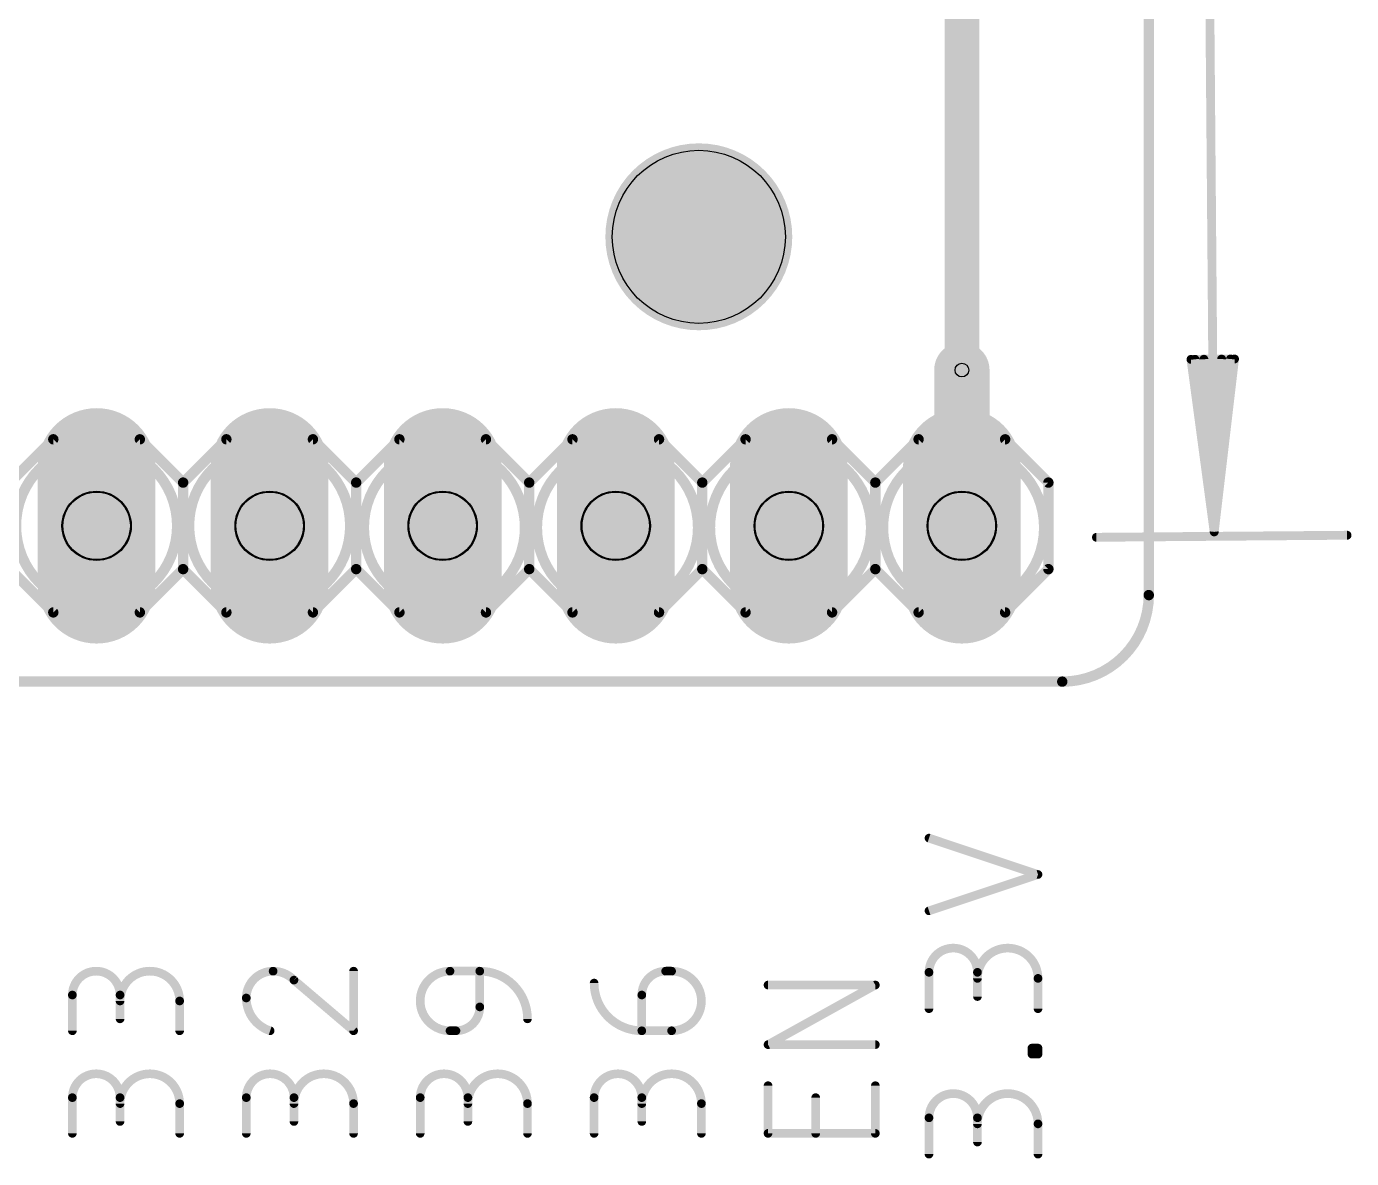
# Model space of a CAD drawing. Extents: x 6 to 264, y 30 to 75.
# Drawn here: x 48.04 to 67.49, y 29.83 to 46.44 of the extents above; entities that cross this region are included whole.
import ezdxf

# ---------------------------------------------------------------- set-up
doc = ezdxf.new("R2010")
doc.units = 0
for name, color, linetype in [('1', 12, 'CONTINUOUS'), ('100', 3, 'CONTINUOUS'), ('101', 190, 'CONTINUOUS'), ('16', 132, 'CONTINUOUS'), ('17', 110, 'CONTINUOUS'), ('18', 110, 'CONTINUOUS'), ('20', 31, 'CONTINUOUS'), ('21', 253, 'CONTINUOUS'), ('29', 253, 'CONTINUOUS'), ('30', 253, 'CONTINUOUS'), ('44', 253, 'CONTINUOUS'), ('47', 253, 'CONTINUOUS'), ('48', 253, 'CONTINUOUS'), ('51', 253, 'CONTINUOUS')]:
    doc.layers.add(name, color=color, linetype=linetype)

# ---------------------------------------------------------------- blocks, each defined once
blk = doc.blocks.new('RECT')
blk.add_solid([(-0.5, -0.5), (0.5, -0.5), (-0.5, 0.5), (0.5, 0.5)])
blk = doc.blocks.new('LONGP100')
at = {"const_width": 1}
blk.add_lwpolyline([(-0.5, 0), (0.5, 0)], dxfattribs=at)
at = {"const_width": 0.5}
for points in [[(-0.5, 0.25, 1), (-0.5, -0.25)], [(0.5, -0.25, 1), (0.5, 0.25)]]:
    blk.add_lwpolyline(points, format="xyb", dxfattribs=at)
blk = doc.blocks.new('ROUNDV')
at = {"const_width": 0.5}
blk.add_lwpolyline([(0, -0.25, 1), (0, 0.25, 1), (0, -0.25)], format="xyb", dxfattribs=at)

msp = doc.modelspace()

# ---------------------------------------------------------------- linework, layer by layer
at = {"layer": '1'}
for points, const_width in [([(61.7728, 54.9148), (61.7728, 41.402)], 0.508), ([(61.7728, 39.116), (61.7728, 41.402)], 0.8128)]:
    msp.add_lwpolyline(points, dxfattribs=dict(at, const_width=const_width))
for points, const_width in [([(61.976, 41.402, 1), (61.5696, 41.402)], 0.4064), ([(61.6458, 41.402, 1), (61.8998, 41.402)], 0.254), ([(61.5696, 39.116, 1), (61.976, 39.116)], 0.4064)]:
    msp.add_lwpolyline(points, format="xyb", dxfattribs=dict(at, const_width=const_width))
at = {"layer": '100', "const_width": 0.1524}
for points in [[(64.516, 62.5856), (64.516, 38.1)], [(63.246, 36.83), (13.4112, 36.83)]]:
    msp.add_lwpolyline(points, dxfattribs=at)
at = {"layer": '100'}
for points, const_width in [([(49.0728, 37.9331, 1), (49.0728, 40.2989, 1), (49.0728, 37.9331)], 0.1524), ([(51.6128, 37.9331, 1), (51.6128, 40.2989, 1), (51.6128, 37.9331)], 0.1524), ([(54.1782, 37.9077, 1), (54.1782, 40.2735, 1), (54.1782, 37.9077)], 0.1524), ([(56.7182, 37.9077, 1), (56.7182, 40.2735, 1), (56.7182, 37.9077)], 0.1524), ([(59.2582, 37.9077, 1), (59.2582, 40.2735, 1), (59.2582, 37.9077)], 0.1524), ([(61.7982, 37.9077, 1), (61.7982, 40.2735, 1), (61.7982, 37.9077)], 0.1524), ([(63.246, 36.83, 0.4142), (64.516, 38.1)], 0.1524), ([(64.5541, 38.1, 1), (64.4779, 38.1)], 0.0762), ([(64.4779, 38.1, 1), (64.5541, 38.1)], 0.0762), ([(63.246, 36.8681, 1), (63.246, 36.7919)], 0.0762), ([(63.246, 36.7919, 1), (63.246, 36.8681)], 0.0762)]:
    msp.add_lwpolyline(points, format="xyb", dxfattribs=dict(at, const_width=const_width))
at = {"layer": '101', "const_width": 0.1524}
for points in [[(64.516, 62.5856), (64.516, 38.1)], [(63.246, 36.83), (13.4112, 36.83)]]:
    msp.add_lwpolyline(points, dxfattribs=at)
at = {"layer": '101'}
for points, const_width in [([(63.246, 36.83, 0.4142), (64.516, 38.1)], 0.1524), ([(64.5541, 38.1, 1), (64.4779, 38.1)], 0.0762), ([(64.4779, 38.1, 1), (64.5541, 38.1)], 0.0762), ([(63.246, 36.8681, 1), (63.246, 36.7919)], 0.0762), ([(63.246, 36.7919, 1), (63.246, 36.8681)], 0.0762)]:
    msp.add_lwpolyline(points, format="xyb", dxfattribs=dict(at, const_width=const_width))
at = {"layer": '16', "const_width": 0.8128}
msp.add_lwpolyline([(61.7728, 41.402), (61.7728, 39.8018)], dxfattribs=at)
at = {"layer": '16', "const_width": 0.4064}
for points in [[(61.976, 41.402, 1), (61.5696, 41.402)], [(61.5696, 39.8018, 1), (61.976, 39.8018)]]:
    msp.add_lwpolyline(points, format="xyb", dxfattribs=at)
at = {"layer": '20', "const_width": 0.1524}
for points in [[(64.516, 38.1), (64.516, 48.768)], [(13.462, 36.83), (63.246, 36.83)]]:
    msp.add_lwpolyline(points, dxfattribs=at)
at = {"layer": '20'}
for points, const_width in [([(63.246, 36.83, 0.4142), (64.516, 38.1)], 0.1524), ([(64.5541, 38.1, 1), (64.4779, 38.1)], 0.0762), ([(64.4779, 38.1, 1), (64.5541, 38.1)], 0.0762), ([(63.246, 36.8681, 1), (63.246, 36.7919)], 0.0762), ([(63.246, 36.7919, 1), (63.246, 36.8681)], 0.0762)]:
    msp.add_lwpolyline(points, format="xyb", dxfattribs=dict(at, const_width=const_width))
for centre, radius in [((57.912, 43.3578), 1.27), ((49.0728, 39.116), 0.4953), ((51.6128, 39.116), 0.4953), ((54.1528, 39.116), 0.4953), ((56.6928, 39.116), 0.4953), ((59.2328, 39.116), 0.4953), ((61.7728, 39.116), 0.4953)]:
    msp.add_circle(centre, radius, dxfattribs=at)
at = {"layer": '21', "const_width": 0.1524}
for points in [[(47.8028, 39.751), (48.4378, 40.386)], [(48.4378, 40.386), (49.7078, 40.386)], [(49.7078, 40.386), (50.3428, 39.751)], [(50.3428, 39.751), (50.9778, 40.386)], [(50.9778, 40.386), (52.2478, 40.386)], [(52.2478, 40.386), (52.8828, 39.751)], [(53.5178, 40.386), (52.8828, 39.751)], [(53.5178, 40.386), (54.7878, 40.386)], [(54.7878, 40.386), (55.4228, 39.751)], [(55.4228, 39.751), (56.0578, 40.386)], [(56.0578, 40.386), (57.3278, 40.386)], [(57.3278, 40.386), (57.9628, 39.751)], [(57.9628, 39.751), (58.5978, 40.386)], [(58.5978, 40.386), (59.8678, 40.386)], [(59.8678, 40.386), (60.5028, 39.751)], [(60.5028, 39.751), (61.1378, 40.386)], [(61.1378, 40.386), (62.4078, 40.386)], [(62.4078, 40.386), (63.0428, 39.751)], [(50.3428, 39.751), (50.3428, 38.481)], [(52.8828, 39.751), (52.8828, 38.481)], [(55.4228, 39.751), (55.4228, 38.481)], [(57.9628, 39.751), (57.9628, 38.481)], [(60.5028, 39.751), (60.5028, 38.481)], [(63.0428, 39.751), (63.0428, 38.481)], [(48.4378, 37.846), (47.8028, 38.481)], [(50.3428, 38.481), (49.7078, 37.846)], [(50.9778, 37.846), (50.3428, 38.481)], [(52.8828, 38.481), (52.2478, 37.846)], [(52.8828, 38.481), (53.5178, 37.846)], [(55.4228, 38.481), (54.7878, 37.846)], [(56.0578, 37.846), (55.4228, 38.481)], [(57.9628, 38.481), (57.3278, 37.846)], [(58.5978, 37.846), (57.9628, 38.481)], [(60.5028, 38.481), (59.8678, 37.846)], [(61.1378, 37.846), (60.5028, 38.481)], [(63.0428, 38.481), (62.4078, 37.846)], [(49.7078, 37.846), (48.4378, 37.846)], [(52.2478, 37.846), (50.9778, 37.846)], [(54.7878, 37.846), (53.5178, 37.846)], [(57.3278, 37.846), (56.0578, 37.846)], [(59.8678, 37.846), (58.5978, 37.846)], [(62.4078, 37.846), (61.1378, 37.846)]]:
    msp.add_lwpolyline(points, dxfattribs=at)
at = {"layer": '21', "const_width": 0.0762}
for points in [[(48.4378, 40.4241, 1), (48.4378, 40.3479)], [(48.4647, 40.3591, 1), (48.4109, 40.4129)], [(49.7347, 40.4129, 1), (49.6809, 40.3591)], [(49.7078, 40.3479, 1), (49.7078, 40.4241)], [(50.9778, 40.4241, 1), (50.9778, 40.3479)], [(51.0047, 40.3591, 1), (50.9509, 40.4129)], [(52.2747, 40.4129, 1), (52.2209, 40.3591)], [(52.2478, 40.3479, 1), (52.2478, 40.4241)], [(53.5178, 40.4241, 1), (53.5178, 40.3479)], [(53.5447, 40.3591, 1), (53.4909, 40.4129)], [(54.8147, 40.4129, 1), (54.7609, 40.3591)], [(54.7878, 40.3479, 1), (54.7878, 40.4241)], [(56.0578, 40.4241, 1), (56.0578, 40.3479)], [(56.0847, 40.3591, 1), (56.0309, 40.4129)], [(57.3547, 40.4129, 1), (57.3009, 40.3591)], [(57.3278, 40.3479, 1), (57.3278, 40.4241)], [(58.5978, 40.4241, 1), (58.5978, 40.3479)], [(58.6247, 40.3591, 1), (58.5709, 40.4129)], [(59.8947, 40.4129, 1), (59.8409, 40.3591)], [(59.8678, 40.3479, 1), (59.8678, 40.4241)], [(61.1378, 40.4241, 1), (61.1378, 40.3479)], [(61.1647, 40.3591, 1), (61.1109, 40.4129)], [(62.4347, 40.4129, 1), (62.3809, 40.3591)], [(62.4078, 40.3479, 1), (62.4078, 40.4241)], [(50.3809, 39.751, 1), (50.3047, 39.751)], [(50.3159, 39.7779, 1), (50.3697, 39.7241)], [(50.3159, 39.7241, 1), (50.3697, 39.7779)], [(52.9209, 39.751, 1), (52.8447, 39.751)], [(52.8559, 39.7779, 1), (52.9097, 39.7241)], [(52.8559, 39.7241, 1), (52.9097, 39.7779)], [(55.4609, 39.751, 1), (55.3847, 39.751)], [(55.3959, 39.7779, 1), (55.4497, 39.7241)], [(55.3959, 39.7241, 1), (55.4497, 39.7779)], [(58.0009, 39.751, 1), (57.9247, 39.751)], [(57.9359, 39.7779, 1), (57.9897, 39.7241)], [(57.9359, 39.7241, 1), (57.9897, 39.7779)], [(60.5409, 39.751, 1), (60.4647, 39.751)], [(60.4759, 39.7779, 1), (60.5297, 39.7241)], [(60.4759, 39.7241, 1), (60.5297, 39.7779)], [(63.0809, 39.751, 1), (63.0047, 39.751)], [(63.0159, 39.7241, 1), (63.0697, 39.7779)], [(50.3047, 38.481, 1), (50.3809, 38.481)], [(50.3697, 38.5079, 1), (50.3159, 38.4541)], [(50.3697, 38.4541, 1), (50.3159, 38.5079)], [(52.8447, 38.481, 1), (52.9209, 38.481)], [(52.9097, 38.5079, 1), (52.8559, 38.4541)], [(52.9097, 38.4541, 1), (52.8559, 38.5079)], [(55.3847, 38.481, 1), (55.4609, 38.481)], [(55.4497, 38.5079, 1), (55.3959, 38.4541)], [(55.4497, 38.4541, 1), (55.3959, 38.5079)], [(57.9247, 38.481, 1), (58.0009, 38.481)], [(57.9897, 38.5079, 1), (57.9359, 38.4541)], [(57.9897, 38.4541, 1), (57.9359, 38.5079)], [(60.4647, 38.481, 1), (60.5409, 38.481)], [(60.5297, 38.5079, 1), (60.4759, 38.4541)], [(60.5297, 38.4541, 1), (60.4759, 38.5079)], [(63.0047, 38.481, 1), (63.0809, 38.481)], [(63.0697, 38.4541, 1), (63.0159, 38.5079)], [(48.4378, 37.8841, 1), (48.4378, 37.8079)], [(48.4109, 37.8191, 1), (48.4647, 37.8729)], [(49.6809, 37.8729, 1), (49.7347, 37.8191)], [(49.7078, 37.8079, 1), (49.7078, 37.8841)], [(50.9778, 37.8841, 1), (50.9778, 37.8079)], [(50.9509, 37.8191, 1), (51.0047, 37.8729)], [(52.2209, 37.8729, 1), (52.2747, 37.8191)], [(52.2478, 37.8079, 1), (52.2478, 37.8841)], [(53.5178, 37.8841, 1), (53.5178, 37.8079)], [(53.4909, 37.8191, 1), (53.5447, 37.8729)], [(54.7609, 37.8729, 1), (54.8147, 37.8191)], [(54.7878, 37.8079, 1), (54.7878, 37.8841)], [(56.0578, 37.8841, 1), (56.0578, 37.8079)], [(56.0309, 37.8191, 1), (56.0847, 37.8729)], [(57.3009, 37.8729, 1), (57.3547, 37.8191)], [(57.3278, 37.8079, 1), (57.3278, 37.8841)], [(58.5978, 37.8841, 1), (58.5978, 37.8079)], [(58.5709, 37.8191, 1), (58.6247, 37.8729)], [(59.8409, 37.8729, 1), (59.8947, 37.8191)], [(59.8678, 37.8079, 1), (59.8678, 37.8841)], [(61.1378, 37.8841, 1), (61.1378, 37.8079)], [(61.1109, 37.8191, 1), (61.1647, 37.8729)], [(62.3809, 37.8729, 1), (62.4347, 37.8191)], [(62.4078, 37.8079, 1), (62.4078, 37.8841)]]:
    msp.add_lwpolyline(points, format="xyb", dxfattribs=at)
at = {"layer": '29'}
for points, const_width in [([(57.912, 42.672, 1), (57.912, 44.0436, 1), (57.912, 42.672)], 1.3716), ([(49.0728, 38.8175, 1), (49.0728, 39.4145, 1), (49.0728, 38.8175)], 0.5969), ([(51.6128, 38.8175, 1), (51.6128, 39.4145, 1), (51.6128, 38.8175)], 0.5969), ([(54.1528, 38.8175, 1), (54.1528, 39.4145, 1), (54.1528, 38.8175)], 0.5969), ([(56.6928, 38.8175, 1), (56.6928, 39.4145, 1), (56.6928, 38.8175)], 0.5969), ([(59.2328, 38.8175, 1), (59.2328, 39.4145, 1), (59.2328, 38.8175)], 0.5969), ([(61.7728, 38.8175, 1), (61.7728, 39.4145, 1), (61.7728, 38.8175)], 0.5969)]:
    msp.add_lwpolyline(points, format="xyb", dxfattribs=dict(at, const_width=const_width))
at = {"layer": '30'}
for points, const_width in [([(57.912, 42.672, 1), (57.912, 44.0436, 1), (57.912, 42.672)], 1.3716), ([(49.0728, 38.8175, 1), (49.0728, 39.4145, 1), (49.0728, 38.8175)], 0.5969), ([(51.6128, 38.8175, 1), (51.6128, 39.4145, 1), (51.6128, 38.8175)], 0.5969), ([(54.1528, 38.8175, 1), (54.1528, 39.4145, 1), (54.1528, 38.8175)], 0.5969), ([(56.6928, 38.8175, 1), (56.6928, 39.4145, 1), (56.6928, 38.8175)], 0.5969), ([(59.2328, 38.8175, 1), (59.2328, 39.4145, 1), (59.2328, 38.8175)], 0.5969), ([(61.7728, 38.8175, 1), (61.7728, 39.4145, 1), (61.7728, 38.8175)], 0.5969)]:
    msp.add_lwpolyline(points, format="xyb", dxfattribs=dict(at, const_width=const_width))
at = {"layer": '44'}
for centre, radius in [((61.7728, 41.402), 0.1), ((49.0728, 39.116), 0.508), ((51.6128, 39.116), 0.508), ((54.1528, 39.116), 0.508), ((56.6928, 39.116), 0.508), ((59.2328, 39.116), 0.508), ((61.7728, 39.116), 0.508)]:
    msp.add_circle(centre, radius, dxfattribs=at)
at = {"layer": '47', "const_width": 0.13}
for points in [[(65.2867, 61.9477), (65.4761, 39.0272)], [(65.7744, 41.5648), (65.1359, 41.5595)], [(65.1359, 41.5595), (65.4761, 39.0272)], [(65.1952, 41.56), (65.4761, 39.0272)], [(65.3252, 41.5611), (65.4761, 39.0272)], [(65.4761, 39.0272), (65.7744, 41.5648)], [(65.4761, 39.0272), (65.7152, 41.5643)], [(65.4761, 39.0272), (65.5852, 41.5632)], [(63.7481, 38.948), (67.4266, 38.9784)]]:
    msp.add_lwpolyline(points, dxfattribs=at)
at = {"layer": '47', "const_width": 0.065}
for points in [[(65.1357, 41.592, 1), (65.1362, 41.527)], [(65.1682, 41.5638, 1), (65.1037, 41.5552)], [(65.2275, 41.5636, 1), (65.1629, 41.5564)], [(65.3576, 41.563, 1), (65.2927, 41.5591)], [(65.6176, 41.5618, 1), (65.5527, 41.5646)], [(65.7475, 41.5612, 1), (65.6828, 41.5673)], [(65.8067, 41.561, 1), (65.7421, 41.5686)], [(65.7747, 41.5323, 1), (65.7741, 41.5973)], [(63.7478, 38.9805, 1), (63.7484, 38.9155)], [(65.4438, 39.031, 1), (65.5084, 39.0234)], [(65.4436, 39.0286, 1), (65.5086, 39.0258)], [(65.4436, 39.027, 1), (65.5086, 39.0275)], [(65.4438, 39.0303, 1), (65.5085, 39.0242)], [(65.4437, 39.0253, 1), (65.5086, 39.0292)], [(65.4438, 39.0237, 1), (65.5084, 39.0308)], [(65.4439, 39.0229, 1), (65.5083, 39.0316)], [(67.4269, 38.9459, 1), (67.4263, 39.0109)]]:
    msp.add_lwpolyline(points, format="xyb", dxfattribs=at)
at = {"layer": '48', "const_width": 0.127}
for points in [[(62.8904, 34.0004), (61.2902, 34.5338)], [(61.2902, 33.467), (62.8904, 34.0004)], [(51.9698, 32.4501), (52.8447, 31.7065)], [(52.8447, 31.7065), (52.8447, 32.5814)], [(54.26, 32.5814), (54.6975, 32.5814)], [(54.6975, 32.5814), (54.6975, 32.0564)], [(57.4252, 32.5814), (57.5127, 32.5814)], [(61.2902, 32.0309), (61.2902, 32.5643)], [(62.0014, 32.5643), (62.0014, 32.2087)], [(62.8904, 32.0309), (62.8904, 32.4754)], [(48.7172, 31.7065), (48.7172, 32.2314)], [(49.4171, 32.2314), (49.4171, 31.8814)], [(57.0752, 31.7065), (57.0752, 32.2314)], [(58.928, 31.503), (60.5028, 32.3779)], [(60.5028, 32.3779), (58.928, 32.3779)], [(50.292, 31.7065), (50.292, 32.1439)], [(54.3475, 31.7065), (54.26, 31.7065)], [(57.5127, 31.7065), (57.0752, 31.7065)], [(60.5028, 31.503), (58.928, 31.503)], [(62.8015, 31.3634), (62.8015, 31.4523)], [(62.8015, 31.4523), (62.8904, 31.4523)], [(62.8904, 31.4523), (62.8904, 31.3634)], [(62.8904, 31.3634), (62.8015, 31.3634)], [(58.928, 30.2006), (58.928, 30.9005)], [(60.5028, 30.9005), (60.5028, 30.2006)], [(48.7172, 30.2006), (48.7172, 30.7255)], [(49.4171, 30.7255), (49.4171, 30.3756)], [(51.2699, 30.2006), (51.2699, 30.7255)], [(51.9698, 30.7255), (51.9698, 30.3756)], [(53.8226, 30.2006), (53.8226, 30.7255)], [(54.5225, 30.7255), (54.5225, 30.3756)], [(56.3753, 30.2006), (56.3753, 30.7255)], [(57.0752, 30.7255), (57.0752, 30.3756)], [(59.6279, 30.2006), (59.6279, 30.7255)], [(50.292, 30.2006), (50.292, 30.638)], [(52.8447, 30.2006), (52.8447, 30.638)], [(55.3974, 30.2006), (55.3974, 30.638)], [(57.9501, 30.2006), (57.9501, 30.638)], [(61.2902, 29.8958), (61.2902, 30.4292)], [(62.0014, 30.4292), (62.0014, 30.0736)], [(62.8904, 29.8958), (62.8904, 30.3403)], [(60.5028, 30.2006), (58.928, 30.2006)]]:
    msp.add_lwpolyline(points, dxfattribs=at)
at = {"layer": '48'}
for points, const_width in [([(61.3002, 34.5639, 1), (61.2802, 34.5037)], 0.0635), ([(62.9004, 33.9703, 1), (62.8804, 34.0305)], 0.0635), ([(62.8804, 33.9703, 1), (62.9004, 34.0305)], 0.0635), ([(61.2802, 33.4971, 1), (61.3002, 33.4369)], 0.0635), ([(62.0014, 32.5643, 1), (61.2902, 32.5643)], 0.127), ([(62.8904, 32.4754, 1), (62.0014, 32.4754)], 0.127), ([(49.4171, 32.2314, 1), (48.7172, 32.2314)], 0.127), ([(50.292, 32.1439, 1), (49.4171, 32.1439)], 0.127), ([(51.6636, 32.5814, 0.4142), (51.2699, 32.1877)], 0.127), ([(51.9698, 32.4501, 0.2053), (51.6636, 32.5814)], 0.127), ([(51.6636, 32.6131, 1), (51.6636, 32.5496)], 0.0635), ([(51.6636, 32.5496, 1), (51.6636, 32.6131)], 0.0635), ([(51.9904, 32.4743, 1), (51.9492, 32.4259)], 0.0635), ([(51.9468, 32.4282, 1), (51.9928, 32.472)], 0.0635), ([(52.8765, 32.5814, 1), (52.813, 32.5814)], 0.0635), ([(54.26, 32.5814, 1), (54.26, 31.7065)], 0.127), ([(54.26, 32.6131, 1), (54.26, 32.5496)], 0.0635), ([(54.26, 32.5496, 1), (54.26, 32.6131)], 0.0635), ([(54.7292, 32.5814, 1), (54.6657, 32.5814)], 0.0635), ([(55.3974, 31.8814, 0.4142), (54.6975, 32.5814)], 0.127), ([(54.6975, 32.6131, 1), (54.6975, 32.5496)], 0.0635), ([(54.6975, 32.5496, 1), (54.6975, 32.6131)], 0.0635), ([(57.4252, 32.5814, 0.4142), (57.0752, 32.2314)], 0.127), ([(57.4252, 32.6131, 1), (57.4252, 32.5496)], 0.0635), ([(57.4252, 32.5496, 1), (57.4252, 32.6131)], 0.0635), ([(57.5127, 31.7065, 1), (57.5127, 32.5814)], 0.127), ([(57.5127, 32.6131, 1), (57.5127, 32.5496)], 0.0635), ([(57.5127, 32.5496, 1), (57.5127, 32.6131)], 0.0635), ([(61.322, 32.5643, 1), (61.2585, 32.5643)], 0.0635), ([(61.2585, 32.5643, 1), (61.322, 32.5643)], 0.0635), ([(62.0332, 32.5643, 1), (61.9697, 32.5643)], 0.0635), ([(61.9697, 32.5643, 1), (62.0332, 32.5643)], 0.0635), ([(61.9697, 32.4754, 1), (62.0332, 32.4754)], 0.0635), ([(62.9222, 32.4754, 1), (62.8586, 32.4754)], 0.0635), ([(62.8586, 32.4754, 1), (62.9222, 32.4754)], 0.0635), ([(48.749, 32.2314, 1), (48.6855, 32.2314)], 0.0635), ([(49.4489, 32.2314, 1), (49.3854, 32.2314)], 0.0635), ([(56.3753, 32.4064, 0.4142), (57.0752, 31.7065)], 0.127), ([(56.407, 32.4064, 1), (56.3436, 32.4064)], 0.0635), ([(57.107, 32.2314, 1), (57.0435, 32.2314)], 0.0635), ([(58.928, 32.4096, 1), (58.928, 32.3461)], 0.0635), ([(60.5182, 32.3501, 1), (60.4874, 32.4056)], 0.0635), ([(60.5028, 32.3461, 1), (60.5028, 32.4096)], 0.0635), ([(48.6855, 32.2314, 1), (48.749, 32.2314)], 0.0635), ([(49.3854, 32.2314, 1), (49.4489, 32.2314)], 0.0635), ([(49.3854, 32.1439, 1), (49.4489, 32.1439)], 0.0635), ([(50.3238, 32.1439, 1), (50.2602, 32.1439)], 0.0635), ([(50.2602, 32.1439, 1), (50.3238, 32.1439)], 0.0635), ([(51.2699, 32.1877, 0.3252), (51.6199, 31.7065)], 0.127), ([(51.3016, 32.1877, 1), (51.2382, 32.1876)], 0.0635), ([(51.2381, 32.1877, 1), (51.3017, 32.1877)], 0.0635), ([(54.3475, 31.7065, 0.4142), (54.6975, 32.0564)], 0.127), ([(54.7292, 32.0564, 1), (54.6657, 32.0564)], 0.0635), ([(57.0435, 32.2314, 1), (57.107, 32.2314)], 0.0635), ([(61.9697, 32.2087, 1), (62.0332, 32.2087)], 0.0635), ([(49.3854, 31.8814, 1), (49.4489, 31.8814)], 0.0635), ([(54.6657, 32.0564, 1), (54.7292, 32.0564)], 0.0635), ([(55.3657, 31.8814, 1), (55.4291, 31.8814)], 0.0635), ([(61.2585, 32.0309, 1), (61.322, 32.0309)], 0.0635), ([(62.8586, 32.0309, 1), (62.9222, 32.0309)], 0.0635), ([(48.6855, 31.7065, 1), (48.749, 31.7065)], 0.0635), ([(50.2602, 31.7065, 1), (50.3238, 31.7065)], 0.0635), ([(51.6101, 31.6763, 1), (51.6296, 31.7367)], 0.0635), ([(52.813, 31.7065, 1), (52.8765, 31.7065)], 0.0635), ([(52.8241, 31.6823, 1), (52.8653, 31.7307)], 0.0635), ([(54.26, 31.7382, 1), (54.26, 31.6747)], 0.0635), ([(54.26, 31.6747, 1), (54.26, 31.7382)], 0.0635), ([(54.3475, 31.7382, 1), (54.3475, 31.6747)], 0.0635), ([(54.3475, 31.6747, 1), (54.3475, 31.7382)], 0.0635), ([(57.0752, 31.7382, 1), (57.0752, 31.6747)], 0.0635), ([(57.0435, 31.7065, 1), (57.107, 31.7065)], 0.0635), ([(57.0752, 31.6747, 1), (57.0752, 31.7382)], 0.0635), ([(57.5127, 31.7382, 1), (57.5127, 31.6747)], 0.0635), ([(57.5127, 31.6747, 1), (57.5127, 31.7382)], 0.0635), ([(58.928, 31.5347, 1), (58.928, 31.4712)], 0.0635), ([(58.9126, 31.5307, 1), (58.9434, 31.4752)], 0.0635), ([(60.5028, 31.4712, 1), (60.5028, 31.5347)], 0.0635), ([(62.8333, 31.4523, 1), (62.7698, 31.4523)], 0.0635), ([(62.8015, 31.484, 1), (62.8015, 31.4205)], 0.0635), ([(62.9222, 31.4523, 1), (62.8586, 31.4523)], 0.0635), ([(62.8904, 31.4205, 1), (62.8904, 31.484)], 0.0635), ([(62.8015, 31.3951, 1), (62.8015, 31.3316)], 0.0635), ([(62.7698, 31.3634, 1), (62.8333, 31.3634)], 0.0635), ([(62.8586, 31.3634, 1), (62.9222, 31.3634)], 0.0635), ([(62.8904, 31.3316, 1), (62.8904, 31.3951)], 0.0635), ([(49.4171, 30.7255, 1), (48.7172, 30.7255)], 0.127), ([(50.292, 30.638, 1), (49.4171, 30.638)], 0.127), ([(51.9698, 30.7255, 1), (51.2699, 30.7255)], 0.127), ([(52.8447, 30.638, 1), (51.9698, 30.638)], 0.127), ([(54.5225, 30.7255, 1), (53.8226, 30.7255)], 0.127), ([(55.3974, 30.638, 1), (54.5225, 30.638)], 0.127), ([(57.0752, 30.7255, 1), (56.3753, 30.7255)], 0.127), ([(57.9501, 30.638, 1), (57.0752, 30.638)], 0.127), ([(58.9598, 30.9005, 1), (58.8963, 30.9005)], 0.0635), ([(60.5346, 30.9005, 1), (60.471, 30.9005)], 0.0635), ([(48.749, 30.7255, 1), (48.6855, 30.7255)], 0.0635), ([(48.6855, 30.7255, 1), (48.749, 30.7255)], 0.0635), ([(49.4489, 30.7255, 1), (49.3854, 30.7255)], 0.0635), ([(49.3854, 30.7255, 1), (49.4489, 30.7255)], 0.0635), ([(51.3017, 30.7255, 1), (51.2381, 30.7255)], 0.0635), ([(51.2381, 30.7255, 1), (51.3017, 30.7255)], 0.0635), ([(52.0016, 30.7255, 1), (51.9381, 30.7255)], 0.0635), ([(51.9381, 30.7255, 1), (52.0016, 30.7255)], 0.0635), ([(53.8544, 30.7255, 1), (53.7908, 30.7255)], 0.0635), ([(53.7908, 30.7255, 1), (53.8544, 30.7255)], 0.0635), ([(54.5543, 30.7255, 1), (54.4908, 30.7255)], 0.0635), ([(54.4908, 30.7255, 1), (54.5543, 30.7255)], 0.0635), ([(56.4071, 30.7255, 1), (56.3436, 30.7255)], 0.0635), ([(56.3436, 30.7255, 1), (56.4071, 30.7255)], 0.0635), ([(57.107, 30.7255, 1), (57.0435, 30.7255)], 0.0635), ([(57.0435, 30.7255, 1), (57.107, 30.7255)], 0.0635), ([(59.6597, 30.7255, 1), (59.5962, 30.7255)], 0.0635), ([(62.0014, 30.4292, 1), (61.2902, 30.4292)], 0.127), ([(62.8904, 30.3403, 1), (62.0014, 30.3403)], 0.127), ([(49.3854, 30.638, 1), (49.4489, 30.638)], 0.0635), ([(50.3238, 30.638, 1), (50.2602, 30.638)], 0.0635), ([(50.2602, 30.638, 1), (50.3238, 30.638)], 0.0635), ([(51.9381, 30.638, 1), (52.0016, 30.638)], 0.0635), ([(52.8765, 30.638, 1), (52.813, 30.638)], 0.0635), ([(52.813, 30.638, 1), (52.8765, 30.638)], 0.0635), ([(54.4908, 30.638, 1), (54.5543, 30.638)], 0.0635), ([(55.4292, 30.638, 1), (55.3657, 30.638)], 0.0635), ([(55.3657, 30.638, 1), (55.4292, 30.638)], 0.0635), ([(57.0435, 30.638, 1), (57.107, 30.638)], 0.0635), ([(57.9819, 30.638, 1), (57.9184, 30.638)], 0.0635), ([(57.9184, 30.638, 1), (57.9819, 30.638)], 0.0635), ([(49.3854, 30.3756, 1), (49.4489, 30.3756)], 0.0635), ([(51.9381, 30.3756, 1), (52.0016, 30.3756)], 0.0635), ([(54.4908, 30.3756, 1), (54.5543, 30.3756)], 0.0635), ([(57.0435, 30.3756, 1), (57.107, 30.3756)], 0.0635), ([(61.322, 30.4292, 1), (61.2585, 30.4292)], 0.0635), ([(61.2585, 30.4292, 1), (61.322, 30.4292)], 0.0635), ([(62.0332, 30.4292, 1), (61.9697, 30.4292)], 0.0635), ([(61.9697, 30.4292, 1), (62.0332, 30.4292)], 0.0635), ([(61.9697, 30.3403, 1), (62.0332, 30.3403)], 0.0635), ([(62.9222, 30.3403, 1), (62.8586, 30.3403)], 0.0635), ([(62.8586, 30.3403, 1), (62.9222, 30.3403)], 0.0635), ([(48.6855, 30.2006, 1), (48.749, 30.2006)], 0.0635), ([(50.2602, 30.2006, 1), (50.3238, 30.2006)], 0.0635), ([(51.2381, 30.2006, 1), (51.3017, 30.2006)], 0.0635), ([(52.813, 30.2006, 1), (52.8765, 30.2006)], 0.0635), ([(53.7908, 30.2006, 1), (53.8544, 30.2006)], 0.0635), ([(55.3657, 30.2006, 1), (55.4292, 30.2006)], 0.0635), ([(56.3436, 30.2006, 1), (56.4071, 30.2006)], 0.0635), ([(57.9184, 30.2006, 1), (57.9819, 30.2006)], 0.0635), ([(58.928, 30.2324, 1), (58.928, 30.1689)], 0.0635), ([(58.8963, 30.2006, 1), (58.9598, 30.2006)], 0.0635), ([(59.5962, 30.2006, 1), (59.6597, 30.2006)], 0.0635), ([(60.471, 30.2006, 1), (60.5346, 30.2006)], 0.0635), ([(60.5028, 30.1689, 1), (60.5028, 30.2324)], 0.0635), ([(61.9697, 30.0736, 1), (62.0332, 30.0736)], 0.0635), ([(61.2585, 29.8958, 1), (61.322, 29.8958)], 0.0635), ([(62.8586, 29.8958, 1), (62.9222, 29.8958)], 0.0635)]:
    msp.add_lwpolyline(points, format="xyb", dxfattribs=dict(at, const_width=const_width))

# ---------------------------------------------------------------- block references
at = {"layer": '17', "xscale": 1.524, "yscale": 1.524, "rotation": 90}
for p in [(49.0728, 39.116), (49.0728, 39.116), (51.6128, 39.116), (51.6128, 39.116), (54.1528, 39.116), (54.1528, 39.116), (56.6928, 39.116), (56.6928, 39.116), (59.2328, 39.116), (59.2328, 39.116), (61.7728, 39.116), (61.7728, 39.116)]:
    msp.add_blockref('LONGP100', p, dxfattribs=at)
at = {"layer": '18', "xscale": 0.3524, "yscale": 0.3524}
msp.add_blockref('ROUNDV', (61.7728, 41.402), dxfattribs=at)
msp.add_blockref('ROUNDV', (61.7728, 41.402), dxfattribs=at)
at = {"layer": '29', "xscale": 1.7272, "yscale": 1.7272, "rotation": 90}
for p in [(49.0728, 39.116), (51.6128, 39.116), (54.1528, 39.116), (56.6928, 39.116), (59.2328, 39.116), (61.7728, 39.116)]:
    msp.add_blockref('LONGP100', p, dxfattribs=at)
at = {"layer": '30', "xscale": 1.7272, "yscale": 1.7272, "rotation": 90}
for p in [(49.0728, 39.116), (51.6128, 39.116), (54.1528, 39.116), (56.6928, 39.116), (59.2328, 39.116), (61.7728, 39.116)]:
    msp.add_blockref('LONGP100', p, dxfattribs=at)
at = {"layer": '51', "xscale": 0.508, "yscale": 0.508}
for p in [(49.0728, 39.116), (51.6128, 39.116), (54.1528, 39.116), (56.6928, 39.116), (59.2328, 39.116), (61.7728, 39.116)]:
    msp.add_blockref('RECT', p, dxfattribs=at)

doc.saveas('drawing.dxf')
